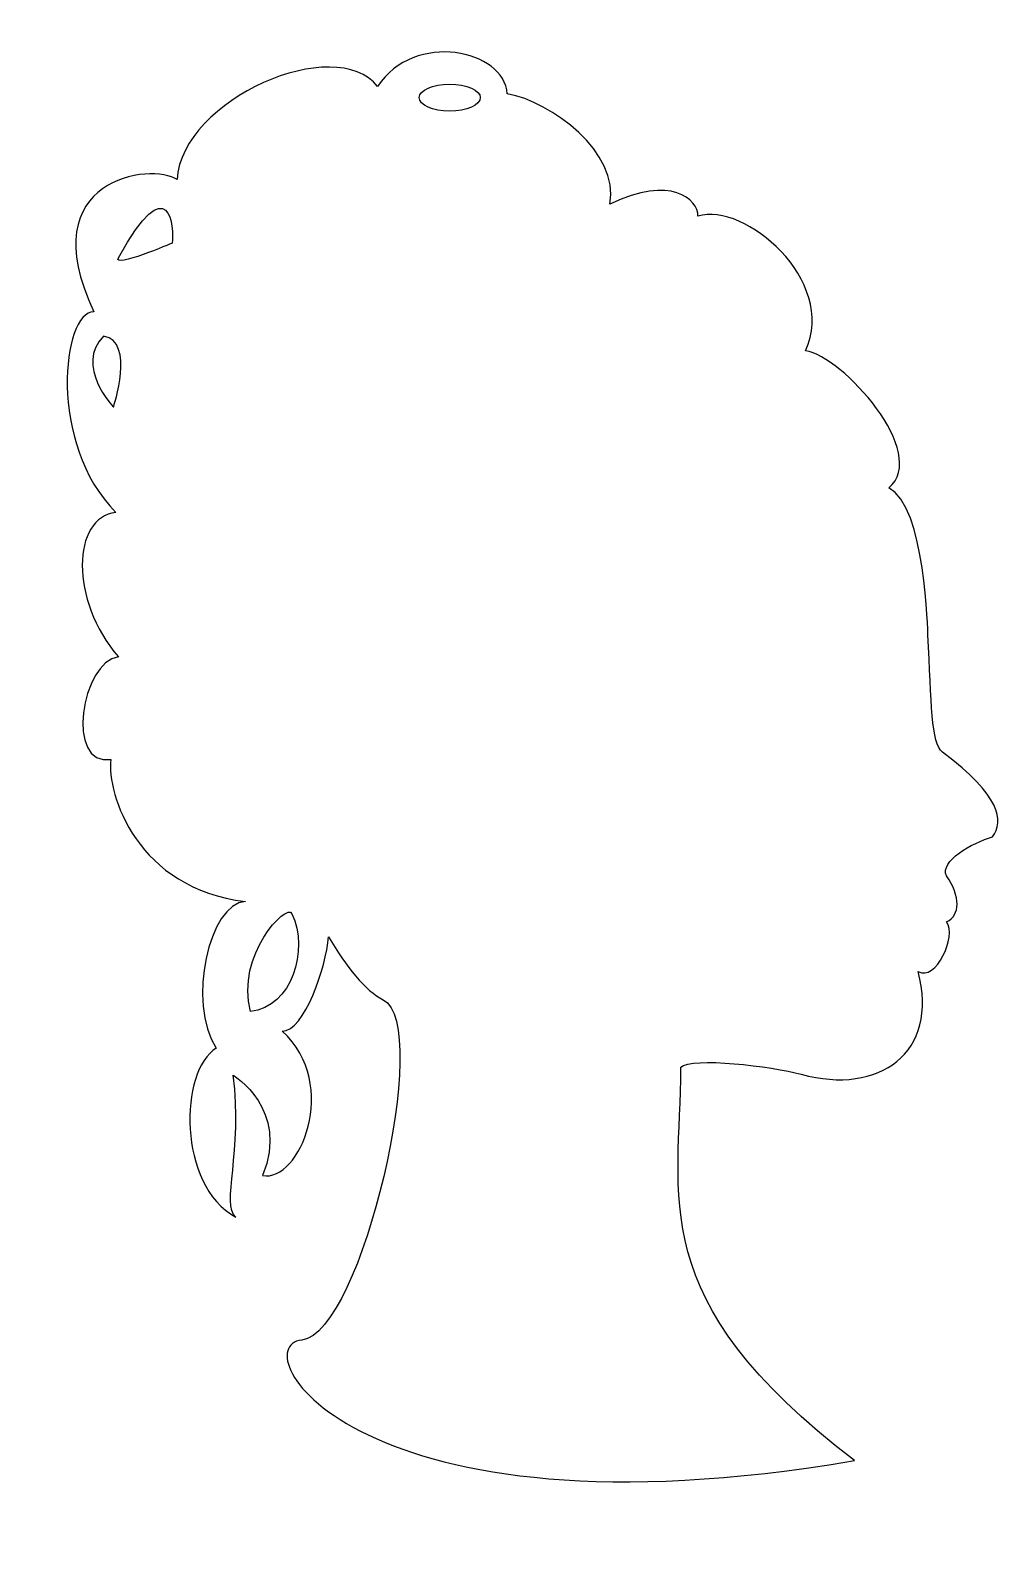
# Model space of a CAD drawing. Header units: centimetres. Extents: x -6.2 to 5.8, y -9.7 to 9.1.
import ezdxf

# ---------------------------------------------------------------- set-up
doc = ezdxf.new("R2010")
doc.units = ezdxf.units.CM
doc.header["$MEASUREMENT"] = 0
doc.layers.add('Camada 1', color=7, linetype='Continuous')

msp = doc.modelspace()

# ---------------------------------------------------------------- linework, layer by layer
at = {"layer": 'Camada 1', "color": 7}
msp.add_ellipse((-1.02709, 8.30014), major_axis=(0.37933, 0), ratio=0.43998629, dxfattribs=at)
at = {"layer": 'Camada 1'}
msp.add_open_spline([(4.90567, 1.63893), (4.94917, 0.79459), (4.94398, 0.29016), (5.08792, 0.18227), (5.08792, 0.18227), (5.81619, -0.36396), (5.84659, -0.66741), (5.70853, -0.8672), (5.70853, -0.8672), (5.45207, -0.94052), (5.04919, -1.17491), (5.13708, -1.3507), (5.13708, -1.3507), (5.3129, -1.61444), (5.3129, -1.83423), (5.13708, -1.92215), (5.13708, -1.92215), (5.26897, -2.09797), (5.00516, -2.66955), (4.78532, -2.53762), (4.78532, -2.53762), (5.04919, -3.5487), (4.30193, -4.07609), (3.33487, -3.81241), (3.33487, -3.81241), (2.97017, -3.71295), (1.97219, -3.59257), (1.84042, -3.72452), (1.84042, -3.72452), (1.84042, -5.35094), (1.35674, -6.58168), (3.99421, -8.60373), (3.99421, -8.60373), (-2.20365, -9.65868), (-3.61036, -7.19715), (-2.86313, -7.10926), (-2.86313, -7.10926), (-2.11576, -7.02137), (-1.2366, -3.197), (-1.85205, -2.88926), (-1.85205, -2.88926), (-2.07382, -2.77837), (-2.31274, -2.47341), (-2.53171, -2.1081), (-2.53171, -2.1081), (-2.55957, -2.48833), (-2.83262, -3.27724), (-3.10578, -3.27724), (-3.10578, -3.27724), (-2.37749, -3.94492), (-2.89348, -5.15885), (-3.34859, -5.06789), (-3.34859, -5.06789), (-3.01466, -4.24848), (-3.71274, -3.82363), (-3.71274, -3.82363), (-3.71274, -3.82363), (-3.5914, -4.76436), (-3.86458, -5.43203), (-3.6825, -5.58374), (-3.6825, -5.58374), (-4.41079, -5.18922), (-4.38042, -3.76288), (-3.92518, -3.48983), (-3.92518, -3.48983), (-4.28933, -2.91322), (-4.01628, -1.69932), (-3.56103, -1.66897), (-3.56103, -1.66897), (-4.89628, -1.5172), (-5.29093, -0.33372), (-5.23018, 0.09117), (-5.23018, 0.09117), (-5.80663, 0.00015), (-5.59433, 1.30503), (-5.13908, 1.36575), (-5.13908, 1.36575), (-5.74593, 2.06383), (-5.71556, 3.09565), (-5.16948, 3.15632), (-5.16948, 3.15632), (-6.01924, 4.00603), (-5.83702, 5.64475), (-5.44253, 5.64475), (-5.44253, 5.64475), (-6.23154, 7.31385), (-4.71424, 7.49585), (-4.41081, 7.28347), (-4.41081, 7.28347), (-4.35009, 8.28494), (-2.43824, 9.10433), (-1.92224, 8.43671), (-1.92224, 8.43671), (-1.467, 9.13471), (-0.34419, 8.89198), (-0.31381, 8.34567), (-0.31381, 8.34567), (0.23226, 8.25465), (1.08203, 7.61738), (0.96069, 6.98005), (0.96069, 6.98005), (1.71936, 7.3442), (2.05329, 7.04072), (2.05329, 6.82828), (2.05329, 6.82828), (2.62974, 7.01034), (3.7829, 6.03924), (3.3884, 5.15918), (3.3884, 5.15918), (3.84364, 5.09851), (4.93608, 3.88468), (4.42022, 3.45979), (4.42022, 3.45979), (4.87548, 3.24736), (4.90567, 1.63893), (4.90567, 1.63893)], degree=3, knots=[0, 0, 0, 0, 0.03333333, 0.03333333, 0.03333333, 0.03333333, 0.06666667, 0.06666667, 0.06666667, 0.06666667, 0.1, 0.1, 0.1, 0.1, 0.13333333, 0.13333333, 0.13333333, 0.13333333, 0.16666667, 0.16666667, 0.16666667, 0.16666667, 0.2, 0.2, 0.2, 0.2, 0.23333333, 0.23333333, 0.23333333, 0.23333333, 0.26666667, 0.26666667, 0.26666667, 0.26666667, 0.3, 0.3, 0.3, 0.3, 0.33333333, 0.33333333, 0.33333333, 0.33333333, 0.36666667, 0.36666667, 0.36666667, 0.36666667, 0.4, 0.4, 0.4, 0.4, 0.43333333, 0.43333333, 0.43333333, 0.43333333, 0.46666667, 0.46666667, 0.46666667, 0.46666667, 0.5, 0.5, 0.5, 0.5, 0.53333333, 0.53333333, 0.53333333, 0.53333333, 0.56666667, 0.56666667, 0.56666667, 0.56666667, 0.6, 0.6, 0.6, 0.6, 0.63333333, 0.63333333, 0.63333333, 0.63333333, 0.66666667, 0.66666667, 0.66666667, 0.66666667, 0.7, 0.7, 0.7, 0.7, 0.73333333, 0.73333333, 0.73333333, 0.73333333, 0.76666667, 0.76666667, 0.76666667, 0.76666667, 0.8, 0.8, 0.8, 0.8, 0.83333333, 0.83333333, 0.83333333, 0.83333333, 0.86666667, 0.86666667, 0.86666667, 0.86666667, 0.9, 0.9, 0.9, 0.9, 0.93333333, 0.93333333, 0.93333333, 0.93333333, 1, 1, 1, 1], dxfattribs=at)
at = {"layer": 'Camada 1', "color": 7}
for points in [[(-5.13911, 6.31238), (-5.21253, 6.17956), (-4.47143, 6.49452), (-4.47143, 6.49452), (-4.47143, 6.49452), (-4.44119, 6.6766), (-4.50194, 7.46556), (-5.13911, 6.31238)], [(-5.19986, 4.46122), (-5.19986, 4.46122), (-5.68548, 4.97708), (-5.3212, 5.34128), (-5.3212, 5.34128), (-4.92667, 5.28061), (-5.19986, 4.46122), (-5.19986, 4.46122)], [(-2.98447, -1.8206), (-3.04982, -1.68037), (-3.68255, -2.33651), (-3.50033, -3.03451), (-3.50033, -3.03451), (-2.98447, -2.97378), (-2.77201, -2.27579), (-2.98447, -1.8206)]]:
    msp.add_open_spline(points, degree=3, knots=[0, 0, 0, 0, 0.33333333, 0.33333333, 0.33333333, 0.33333333, 1, 1, 1, 1], dxfattribs=at)

doc.saveas('drawing.dxf')
